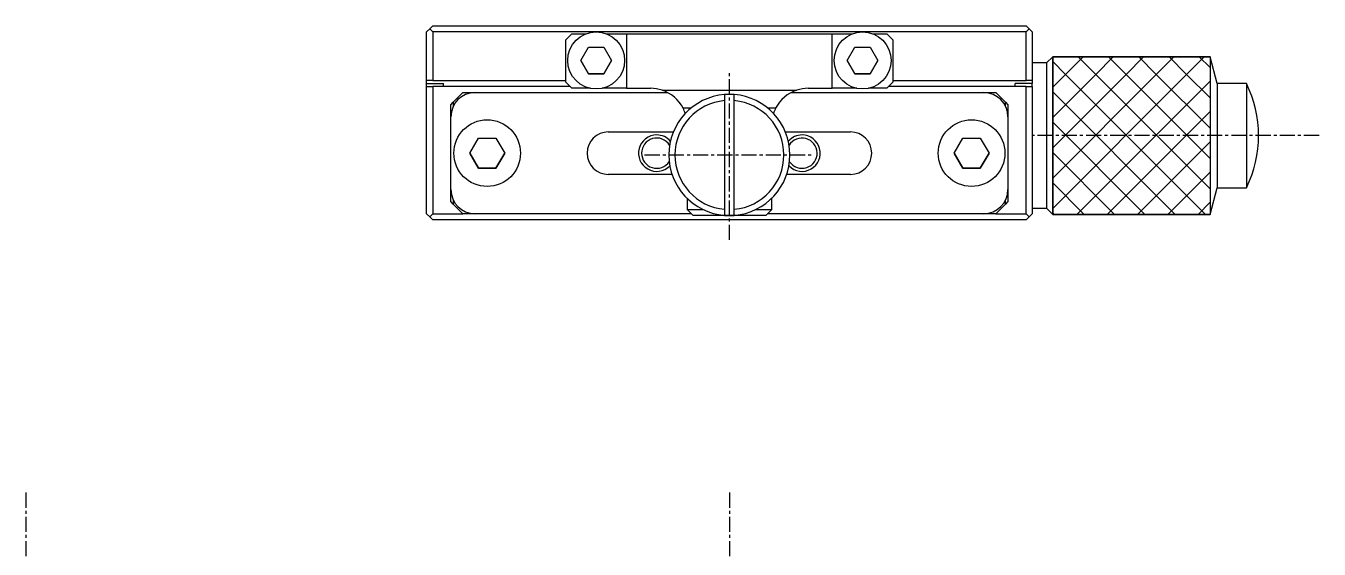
# Model space of a CAD drawing. Extents: x 10 to 350, y 10 to 236.
# Drawn here: x 104.7 to 211.4, y 192.8 to 236 of the extents above; entities that cross this region are included whole.
import ezdxf

# ---------------------------------------------------------------- set-up
doc = ezdxf.new("R2010")
doc.units = 0
doc.linetypes.add('CENTER', pattern=[2, 1.25, -0.25, 0.25, -0.25])
doc.layers.get('0').update_dxf_attribs({"linetype": 'CONTINUOUS'})
doc.layers.add('CENTER', color=1, linetype='CENTER')

msp = doc.modelspace()

# ---------------------------------------------------------------- linework, layer by layer
at = {"color": 7, "linetype": 'CONTINUOUS'}
for p, q in [((137.744926, 235.5), (137.994926, 235.75)), ((137.744926, 231.5), (137.744926, 235.5)), ((137.994926, 235.75), (138.244926, 236)), ((137.994926, 235.75), (138.244926, 235.5)), ((138.244926, 236), (187.244926, 236)), ((138.244926, 235.5), (138.244926, 231.5)), ((151.744926, 235.5), (138.244926, 235.5)), ((149.244926, 234.85), (149.744926, 235.35)), ((149.744926, 235.35), (150.91879, 235.35)), ((173.744926, 235.5), (151.744926, 235.5)), ((152.571062, 235.35), (154.244926, 235.35)), ((154.244926, 235.35), (154.244926, 230.85)), ((154.244926, 235.35), (171.244926, 235.35)), ((171.244926, 230.85), (171.244926, 235.35)), ((171.244926, 235.35), (172.91879, 235.35)), ((187.244926, 235.5), (173.744926, 235.5)), ((174.571062, 235.35), (175.744926, 235.35)), ((175.744926, 235.35), (176.244926, 234.85)), ((187.244926, 236), (187.494926, 235.75)), ((187.244926, 235.5), (187.494926, 235.75)), ((187.244926, 231.5), (187.244926, 235.5)), ((187.494926, 235.75), (187.744926, 235.5)), ((187.744926, 235.5), (187.744926, 231.5)), ((149.244926, 231.35), (149.244926, 234.85)), ((150.474755, 233.15), (151.109841, 234.25)), ((151.109841, 234.25), (152.380011, 234.25)), ((152.380011, 234.25), (153.015097, 233.15)), ((172.474755, 233.15), (173.109841, 234.25)), ((173.109841, 234.25), (174.380011, 234.25)), ((174.380011, 234.25), (175.015097, 233.15)), ((176.244926, 234.85), (176.244926, 231.35)), ((151.109841, 232.05), (150.474755, 233.15)), ((150.474755, 233.15), (151.109841, 232.05)), ((153.015097, 233.15), (152.380011, 232.05)), ((152.380011, 232.05), (153.015097, 233.15)), ((173.109841, 232.05), (172.474755, 233.15)), ((172.474755, 233.15), (173.109841, 232.05)), ((175.015097, 233.15), (174.380011, 232.05)), ((174.380011, 232.05), (175.015097, 233.15)), ((188.94493, 232.949996), (187.744926, 232.949996)), ((189.444932, 233.449999), (188.94493, 232.949996)), ((188.94493, 232.949996), (188.94493, 220.950004)), ((189.444932, 233.449999), (189.444932, 220.450001)), ((202.444933, 233.449999), (189.444932, 233.449999)), ((189.444932, 233.449999), (202.444933, 233.449999)), ((189.444932, 220.450001), (189.444932, 233.449999)), ((202.444933, 233.449999), (202.444933, 220.450001)), ((203.034421, 231.25), (202.444933, 233.449999)), ((202.444933, 233.449999), (202.444933, 220.450001)), ((152.380011, 232.05), (151.109841, 232.05)), ((151.109841, 232.05), (152.380011, 232.05)), ((174.380011, 232.05), (173.109841, 232.05)), ((173.109841, 232.05), (174.380011, 232.05)), ((138.244926, 231.5), (137.744926, 231.5)), ((137.744926, 231.25), (137.744926, 231.5)), ((137.744926, 231.25), (139.144926, 231.25)), ((137.744926, 231), (137.744926, 231.25)), ((137.744926, 220.5), (137.744926, 231)), ((137.744926, 231), (138.244926, 231)), ((138.244926, 231.5), (149.244926, 231.5)), ((138.244926, 231), (138.244926, 220.5)), ((149.594926, 231), (138.244926, 231)), ((139.144926, 231), (139.144926, 231.25)), ((149.744926, 230.85), (149.244926, 231.35)), ((151.262743, 230.85), (149.744926, 230.85)), ((154.244926, 230.85), (152.227109, 230.85)), ((154.244926, 230.85), (156.244926, 230.85)), ((157.181676, 230.7), (168.308176, 230.7)), ((169.244926, 230.85), (171.244926, 230.85)), ((173.262743, 230.85), (171.244926, 230.85)), ((175.744926, 230.85), (174.227109, 230.85)), ((176.244926, 231.35), (175.744926, 230.85)), ((187.244926, 231), (175.894926, 231)), ((176.244926, 231.5), (187.244926, 231.5)), ((187.744926, 231.25), (186.344926, 231.25)), ((186.344926, 231), (186.344926, 231.25)), ((187.744926, 231.5), (187.244926, 231.5)), ((187.244926, 220.5), (187.244926, 231)), ((187.244926, 231), (187.744926, 231)), ((187.744926, 231.5), (187.744926, 231.25)), ((187.744926, 231), (187.744926, 231.25)), ((187.744926, 231), (187.744926, 220.5)), ((203.034421, 231.25), (203.034421, 222.65)), ((205.444932, 231.25), (203.034421, 231.25)), ((205.444932, 231.25), (205.444932, 222.65)), ((139.744926, 229.5), (139.944926, 229.7)), ((140.744926, 230.5), (139.944926, 229.7)), ((139.944926, 229.7), (139.944926, 229.37178)), ((140.744926, 230.5), (141.744926, 230.5)), ((141.744926, 230.5), (157.650764, 230.5)), ((162.344926, 230.333974), (162.344926, 229.832187)), ((162.344926, 229.832187), (162.344926, 220.867813)), ((163.144926, 229.832187), (163.144926, 230.333974)), ((163.144926, 220.867813), (163.144926, 229.832187)), ((167.83904, 230.5), (183.744926, 230.5)), ((183.744926, 230.5), (184.744926, 230.5)), ((185.544926, 229.7), (184.744926, 230.5)), ((185.544926, 229.37178), (185.544926, 229.7)), ((185.544926, 229.7), (185.744926, 229.5)), ((139.744926, 228.5), (139.744926, 229.5)), ((159.554707, 229.2), (158.924012, 229.2)), ((166.56584, 229.2), (165.935145, 229.2)), ((185.744926, 229.5), (185.744926, 228.5)), ((139.744926, 222.5), (139.744926, 228.5)), ((185.744926, 228.5), (185.744926, 222.5)), ((141.30155, 225.5), (142.023238, 226.75)), ((142.023238, 226.75), (143.466614, 226.75)), ((143.466614, 226.75), (144.188302, 225.5)), ((152.744926, 227.25), (158.119994, 227.25)), ((167.369858, 227.25), (172.744926, 227.25)), ((181.30155, 225.5), (182.023238, 226.75)), ((182.023238, 226.75), (183.466614, 226.75)), ((183.466614, 226.75), (184.188302, 225.5)), ((142.023238, 224.25), (141.30155, 225.5)), ((141.30155, 225.5), (142.023238, 224.25)), ((144.188302, 225.5), (143.466614, 224.25)), ((143.466614, 224.25), (144.188302, 225.5)), ((182.023238, 224.25), (181.30155, 225.5)), ((181.30155, 225.5), (182.023238, 224.25)), ((184.188302, 225.5), (183.466614, 224.25)), ((183.466614, 224.25), (184.188302, 225.5)), ((143.466614, 224.25), (142.023238, 224.25)), ((142.023238, 224.25), (143.466614, 224.25)), ((158.007838, 223.75), (152.744926, 223.75)), ((172.744926, 223.75), (167.482014, 223.75)), ((183.466614, 224.25), (182.023238, 224.25)), ((182.023238, 224.25), (183.466614, 224.25)), ((139.744926, 221.5), (139.744926, 222.5)), ((185.744926, 222.5), (185.744926, 221.5)), ((202.444933, 220.450001), (203.034421, 222.65)), ((203.034421, 222.65), (205.444932, 222.65)), ((139.944926, 221.3), (139.744926, 221.5)), ((139.944926, 221.62822), (139.944926, 221.3)), ((139.944926, 221.3), (140.744926, 220.5)), ((159.244926, 221.779286), (159.244926, 220.85)), ((166.244926, 220.85), (166.244926, 221.779286)), ((184.744926, 220.5), (185.544926, 221.3)), ((185.544926, 221.3), (185.544926, 221.62822)), ((185.744926, 221.5), (185.544926, 221.3)), ((137.994926, 220.25), (137.744926, 220.5)), ((138.244926, 220.5), (137.994926, 220.25)), ((138.244926, 220), (137.994926, 220.25)), ((138.244926, 220.5), (140.744926, 220.5)), ((187.244926, 220), (138.244926, 220)), ((141.744926, 220.5), (140.744926, 220.5)), ((159.594926, 220.5), (141.744926, 220.5)), ((159.244926, 220.85), (160.565476, 220.85)), ((159.744926, 220.35), (159.244926, 220.85)), ((162.744926, 220.35), (159.744926, 220.35)), ((162.344926, 220.867813), (162.344926, 220.366026)), ((165.744926, 220.35), (162.744926, 220.35)), ((163.144926, 220.366026), (163.144926, 220.867813)), ((164.924375, 220.85), (166.244926, 220.85)), ((166.244926, 220.85), (165.744926, 220.35)), ((183.744926, 220.5), (165.894926, 220.5)), ((184.744926, 220.5), (183.744926, 220.5)), ((184.744926, 220.5), (187.244926, 220.5)), ((187.494926, 220.25), (187.244926, 220.5)), ((187.494926, 220.25), (187.244926, 220)), ((187.744926, 220.5), (187.494926, 220.25)), ((187.744926, 220.950004), (188.94493, 220.950004)), ((188.94493, 220.950004), (189.444932, 220.450001)), ((189.444932, 220.450001), (202.444933, 220.450001)), ((202.444933, 220.450001), (189.444932, 220.450001))]:
    msp.add_line(p, q, dxfattribs=at)
at = {"color": 3, "linetype": 'CONTINUOUS'}
for p, q in [((189.444932, 233.444932), (189.449999, 233.449999)), ((189.444932, 233.055068), (190.5, 232)), ((190.5, 232), (191.949999, 233.449999)), ((191.550001, 233.449999), (193, 232)), ((193, 232), (194.449999, 233.449999)), ((194.050001, 233.449999), (195.5, 232)), ((195.5, 232), (196.949999, 233.449999)), ((196.550001, 233.449999), (198, 232)), ((198, 232), (199.449999, 233.449999)), ((199.050001, 233.449999), (200.5, 232)), ((200.5, 232), (201.949999, 233.449999)), ((201.550001, 233.449999), (202.444933, 232.555067)), ((189.444932, 230.944932), (190.5, 232)), ((189.444932, 228.444932), (193, 232)), ((189.444932, 225.944932), (195.5, 232)), ((189.444932, 223.444932), (198, 232)), ((189.444932, 220.944932), (200.5, 232)), ((190.5, 232), (202.049999, 220.450001)), ((193, 232), (202.444933, 222.555067)), ((195.5, 232), (202.444933, 225.055067)), ((198, 232), (202.444933, 227.555067)), ((200.5, 232), (202.444933, 230.055067)), ((191.450001, 220.450001), (202.444933, 231.444933)), ((189.444932, 230.555068), (199.549999, 220.450001)), ((193.950001, 220.450001), (202.444933, 228.944933)), ((189.444932, 228.055068), (197.049999, 220.450001)), ((196.450001, 220.450001), (202.444933, 226.444933)), ((189.444932, 225.555068), (194.549999, 220.450001)), ((198.950001, 220.450001), (202.444933, 223.944933)), ((189.444932, 223.055068), (192.049999, 220.450001)), ((201.450001, 220.450001), (202.444933, 221.444933)), ((189.444932, 220.555068), (189.549999, 220.450001))]:
    msp.add_line(p, q, dxfattribs=at)
at = {"color": 7, "linetype": 'CONTINUOUS'}
for centre, radius in [((151.744926, 233.15), 2.35), ((173.744926, 233.15), 2.35), ((142.744926, 225.5), 2.75), ((182.744926, 225.5), 2.75)]:
    msp.add_circle(centre, radius, dxfattribs=at)
for centre, radius, start, end in [((156.244926, 227.85), 3, 71.805128, 90), ((156.244926, 227.85), 3, 26.743684, 71.805128), ((169.244927, 227.849999), 3.000001, 108.19488, 153.256308), ((169.244926, 227.85), 3, 90, 108.194872), ((196.699932, 226.95), 9.745001, 333.816209, 26.183791), ((141.744926, 228.5), 2, 90, 180), ((162.744926, 225.35), 5, 94.588566, 265.411434), ((162.744926, 225.35), 4.5, 95.099689, 264.900311), ((162.744926, 225.35), 5, 85.411434, 94.588566), ((162.744926, 225.35), 5, 274.588566, 85.411434), ((162.744926, 225.35), 4.5, 275.099689, 84.900311), ((183.744926, 228.5), 2, 0, 90), ((156.244926, 227.85), 3, 17.903998, 26.743684), ((169.244926, 227.85), 3, 153.256316, 162.096002), ((152.744926, 225.5), 1.75, 90, 270), ((156.744926, 225.5), 1.25, 32.03298, 180), ((168.744926, 225.5), 1.25, 214.425008, 148.439184), ((172.744926, 225.5), 1.75, 270, 90), ((156.744926, 225.5), 1.25, 180, 325.574992), ((141.744926, 222.5), 2, 180, 270), ((183.744926, 222.5), 2, 270, 0), ((162.744926, 225.35), 5, 265.411434, 274.588566)]:
    msp.add_arc(centre, radius, start, end, dxfattribs=at)
at = {"color": 3, "linetype": 'CONTINUOUS'}
for centre, start, end in [((156.744926, 225.5), 90, 315.57321), ((156.744926, 225.5), 40.370588, 90), ((168.744926, 225.5), 90, 138.189685), ((168.744926, 225.5), 224.42679, 90)]:
    msp.add_arc(centre, 1.5, start, end, dxfattribs=at)
at = {"layer": 'CENTER', "color": 1, "linetype": 'CENTER'}
for p, q in [((162.744926, 218.35), (162.744926, 232.35)), ((211.444933, 226.95), (187.744926, 226.95)), ((155.744926, 225.35), (169.744926, 225.35)), ((104.65, 197.5), (104.65, 181.5)), ((162.744926, 197.5), (162.744926, 180.5))]:
    msp.add_line(p, q, dxfattribs=at)

doc.saveas('drawing.dxf')
